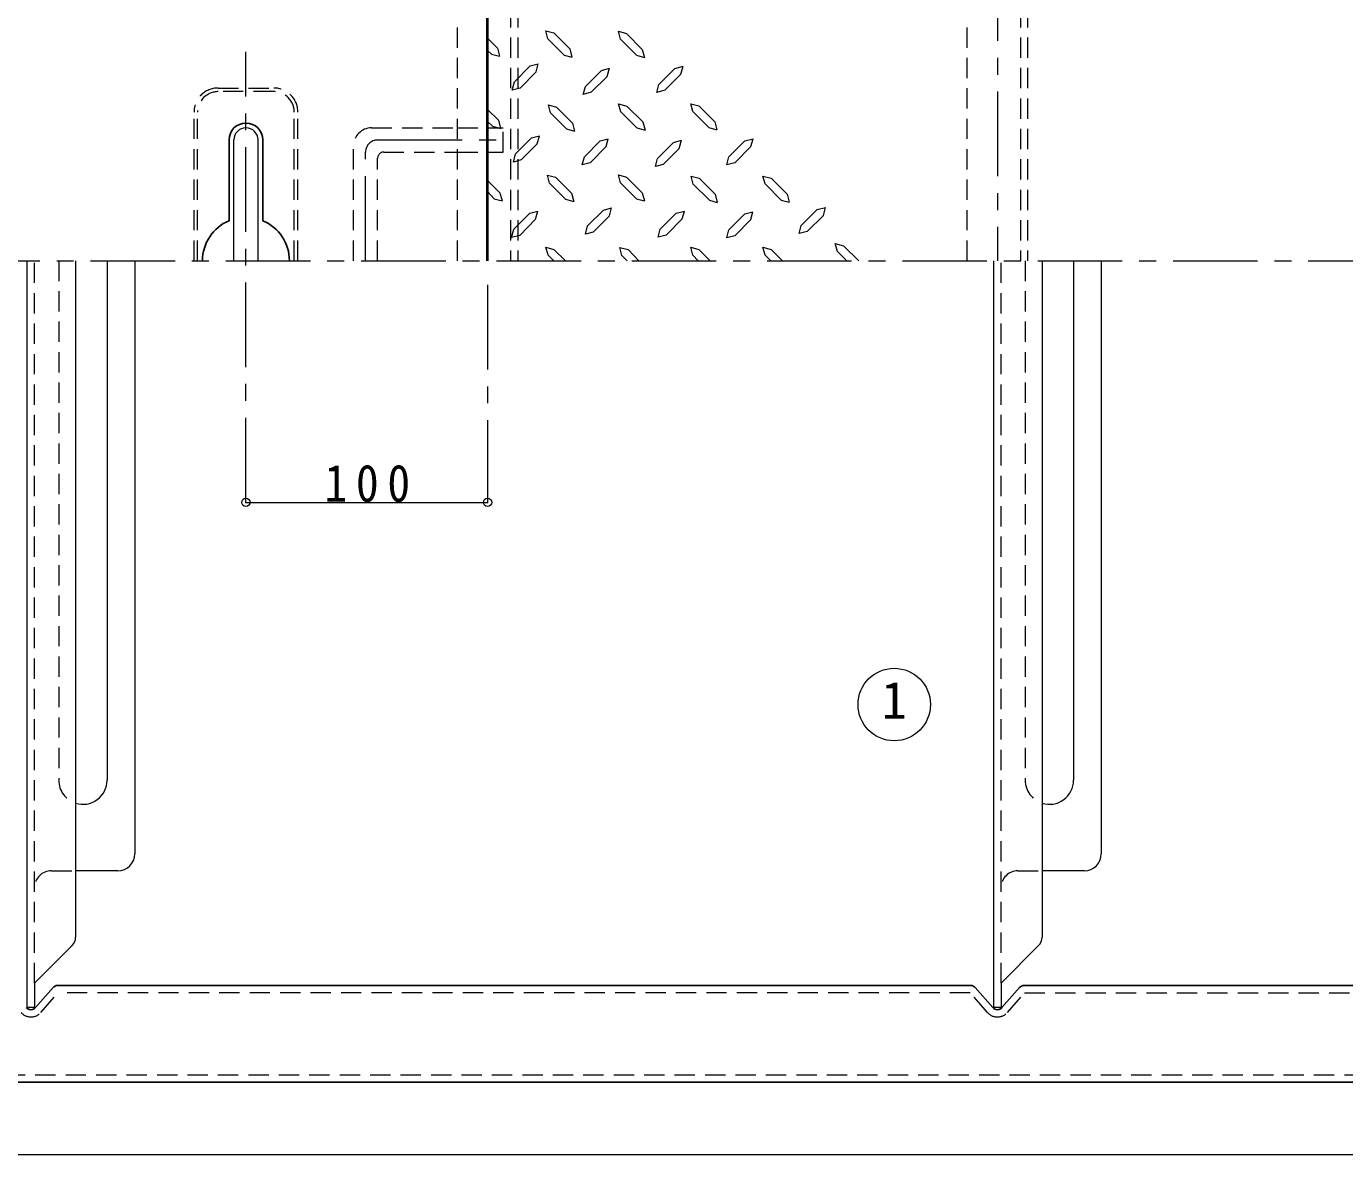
# Model space of a CAD drawing. Units: millimetres at full size, sheet at 1:7; details may follow other scales. Extents: x -1481 to 1354, y -996 to 971.
# Drawn here: x -665 to -119, y 61 to 528 of the extents above; entities that cross this region are included whole.
import ezdxf
from ezdxf.enums import TextEntityAlignment as Align

# ---------------------------------------------------------------- set-up
doc = ezdxf.new("R2010")
doc.units = ezdxf.units.MM
doc.header["$LTSCALE"] = 7
doc.header["$PDMODE"] = 32
doc.header["$PDSIZE"] = 3.5
doc.linetypes.add('CHAIN1', pattern=[8, 5, -1, 1, -1])
doc.linetypes.add('DASHED1', pattern=[1.8, 1.2, -0.6])
doc.layers.add('0-0____1', color=4, linetype='Continuous', lineweight=9)
doc.styles.add('ＭＳ ゴシック', font='')
doc.styles.get('ＭＳ ゴシック').set_extended_font_data('MS Gothic')

msp = doc.modelspace()

# ---------------------------------------------------------------- linework, layer by layer
at = {"layer": '0-0____1', "color": 1, "lineweight": 40}
msp.add_line((-474.042, 430.732), (-474.042, 764.732), dxfattribs=at)
at = {"layer": '0-0____1', "color": 7, "linetype": 'DASHED1', "lineweight": 18}
for p, q in [((-486.542, 430.732), (-486.542, 724.732)), ((-461.542, 724.732), (-461.542, 430.732)), ((-275.542, 430.732), (-275.542, 724.732)), ((-250.542, 724.732), (-250.542, 430.732)), ((-585.542, 502.232), (-562.542, 502.232)), ((-562.542, 500.732), (-585.542, 500.732)), ((-595.542, 430.732), (-595.542, 492.232)), ((-594.042, 430.732), (-594.042, 492.232)), ((-554.042, 430.732), (-554.042, 492.232)), ((-552.542, 430.732), (-552.542, 492.232)), ((-522.042, 485.732), (-486.542, 485.732)), ((-529.542, 430.732), (-529.542, 478.232)), ((-517.042, 475.732), (-486.542, 475.732)), ((-519.542, 430.732), (-519.542, 473.232)), ((-658.907, 119.605), (-651.78, 127.732)), ((-274.304, 127.732), (-651.78, 127.732)), ((-267.177, 119.605), (-274.304, 127.732)), ((-888.042, 93.732), (361.958, 93.732))]:
    msp.add_line(p, q, dxfattribs=at)
at = {"layer": '0-0____1', "linetype": 'DASHED1'}
for p, q in [((-464.542, 724.732), (-464.542, 430.732)), ((-253.542, 724.732), (-253.542, 430.732)), ((-486.542, 485.732), (-467.542, 485.732)), ((-467.542, 475.732), (-467.542, 485.732)), ((-486.542, 475.732), (-467.542, 475.732)), ((-661.542, 131.732), (-661.542, 430.732)), ((-651.542, 430.732), (-651.542, 215.732)), ((-261.542, 131.732), (-261.542, 430.732)), ((-251.542, 430.732), (-251.542, 215.732)), ((-654.542, 178.232), (-644.542, 178.232)), ((-254.542, 178.232), (-244.542, 178.232))]:
    msp.add_line(p, q, dxfattribs=at)
at = {"layer": '0-0____1', "linetype": 'CHAIN1'}
for p, q in [((-263.042, 724.732), (-263.042, 430.732)), ((-574.042, 330.732), (-574.042, 517.232)), ((-519.542, 480.732), (-467.542, 480.732)), ((-524.542, 430.732), (-524.542, 475.732)), ((-1086.376, 430.732), (631.958, 430.732)), ((-474.042, 420.732), (-474.042, 330.732))]:
    msp.add_line(p, q, dxfattribs=at)
at = {"layer": '0-0____1'}
for p, q in [((-449.945, 525.862), (-446.585, 525.022)), ((-449.105, 522.607), (-449.945, 525.862)), ((-439.97, 518.407), (-446.585, 525.022)), ((-419.915, 525.757), (-416.555, 524.812)), ((-419.075, 522.397), (-419.915, 525.757)), ((-410.045, 518.197), (-416.555, 524.812)), ((-469.895, 518.722), (-474.042, 522.869)), ((-469.895, 518.722), (-469.055, 515.362)), ((-442.385, 515.887), (-449.105, 522.607)), ((-439.97, 518.407), (-439.13, 515.047)), ((-412.46, 515.782), (-419.075, 522.397)), ((-472.415, 516.202), (-474.042, 517.829)), ((-472.415, 516.202), (-469.055, 515.362)), ((-442.385, 515.887), (-439.13, 515.047)), ((-412.46, 515.782), (-409.1, 514.837)), ((-410.045, 518.197), (-409.1, 514.837)), ((-456.455, 511.372), (-462.965, 504.757)), ((-453.935, 508.957), (-460.55, 502.237)), ((-456.455, 511.372), (-453.095, 512.212)), ((-453.935, 508.957), (-453.095, 512.212)), ((-426.95, 509.482), (-433.565, 502.867)), ((-426.95, 509.482), (-423.59, 510.427)), ((-424.535, 507.067), (-423.59, 510.427)), ((-396.5, 510.322), (-403.115, 503.707)), ((-396.5, 510.322), (-393.14, 511.267)), ((-394.085, 507.907), (-393.14, 511.267)), ((-463.91, 501.397), (-462.965, 504.757)), ((-460.55, 502.237), (-463.91, 501.397)), ((-424.535, 507.067), (-431.15, 500.452)), ((-469.58, 488.902), (-474.042, 493.364)), ((-448.895, 495.307), (-445.535, 494.362)), ((-448.055, 491.947), (-448.895, 495.307)), ((-441.335, 485.332), (-448.055, 491.947)), ((-438.92, 487.747), (-445.535, 494.362)), ((-419.81, 495.727), (-416.45, 494.782)), ((-418.865, 492.367), (-419.81, 495.727)), ((-412.25, 485.752), (-418.865, 492.367)), ((-409.835, 488.167), (-416.45, 494.782)), ((-389.99, 495.727), (-386.63, 494.887)), ((-389.15, 492.472), (-389.99, 495.727)), ((-382.43, 485.857), (-389.15, 492.472)), ((-380.015, 488.272), (-386.63, 494.887)), ((-471.995, 486.382), (-474.042, 488.429)), ((-471.995, 486.382), (-468.635, 485.542)), ((-469.58, 488.902), (-468.635, 485.542)), ((-438.92, 487.747), (-438.08, 484.387)), ((-412.25, 485.752), (-408.89, 484.807)), ((-409.835, 488.167), (-408.89, 484.807)), ((-382.43, 485.857), (-379.175, 484.912)), ((-380.015, 488.272), (-379.175, 484.912)), ((-455.93, 481.552), (-462.545, 474.937)), ((-455.93, 481.552), (-452.57, 482.497)), ((-453.515, 479.137), (-452.57, 482.497)), ((-441.335, 485.332), (-438.08, 484.387)), ((-427.475, 480.397), (-433.985, 473.782)), ((-427.475, 480.397), (-424.115, 481.237)), ((-424.955, 477.982), (-424.115, 481.237)), ((-397.13, 479.662), (-393.77, 480.607)), ((-394.715, 477.247), (-393.77, 480.607)), ((-367.52, 480.397), (-374.135, 473.782)), ((-367.52, 480.397), (-364.16, 481.237)), ((-365.105, 477.982), (-364.16, 481.237)), ((-463.385, 471.577), (-462.545, 474.937)), ((-453.515, 479.137), (-460.13, 472.522)), ((-424.955, 477.982), (-431.57, 471.262)), ((-397.13, 479.662), (-403.745, 473.047)), ((-394.715, 477.247), (-401.33, 470.632)), ((-365.105, 477.982), (-371.72, 471.262)), ((-460.13, 472.522), (-463.385, 471.577)), ((-434.93, 470.422), (-433.985, 473.782)), ((-431.57, 471.262), (-434.93, 470.422)), ((-404.585, 469.687), (-403.745, 473.047)), ((-401.33, 470.632), (-404.585, 469.687)), ((-374.975, 470.422), (-374.135, 473.782)), ((-371.72, 471.262), (-374.975, 470.422)), ((-468.95, 458.872), (-474.042, 463.964)), ((-449.315, 466.117), (-445.955, 465.277)), ((-448.37, 462.862), (-449.315, 466.117)), ((-439.34, 458.662), (-445.955, 465.277)), ((-419.915, 466.327), (-416.555, 465.382)), ((-419.075, 462.967), (-419.915, 466.327)), ((-410.045, 458.872), (-416.555, 465.382)), ((-389.78, 465.697), (-386.42, 464.857)), ((-388.94, 462.442), (-389.78, 465.697)), ((-379.805, 458.242), (-386.42, 464.857)), ((-350.09, 458.347), (-356.705, 464.962)), ((-471.365, 456.352), (-474.042, 459.412)), ((-468.95, 458.872), (-468.005, 455.512)), ((-441.755, 456.247), (-448.37, 462.862)), ((-439.34, 458.662), (-438.395, 455.302)), ((-412.46, 456.352), (-419.075, 462.967)), ((-410.045, 458.872), (-409.1, 455.512)), ((-382.22, 455.827), (-388.94, 462.442)), ((-352.505, 455.827), (-359.12, 462.547)), ((-350.09, 458.347), (-349.25, 454.987)), ((-471.365, 456.352), (-468.005, 455.512)), ((-441.755, 456.247), (-438.395, 455.302)), ((-412.46, 456.352), (-409.1, 455.512)), ((-382.22, 455.827), (-378.965, 454.882)), ((-379.805, 458.242), (-378.965, 454.882)), ((-352.505, 455.827), (-349.25, 454.987)), ((-456.56, 450.367), (-463.175, 443.752)), ((-454.145, 447.952), (-460.76, 441.232)), ((-456.56, 450.367), (-453.2, 451.207)), ((-454.145, 447.952), (-453.2, 451.207)), ((-426.11, 451.732), (-432.725, 445.117)), ((-423.59, 449.317), (-430.31, 442.597)), ((-426.11, 451.732), (-422.75, 452.572)), ((-423.59, 449.317), (-422.75, 452.572)), ((-395.975, 450.472), (-402.59, 443.857)), ((-393.56, 448.057), (-400.175, 441.337)), ((-395.975, 450.472), (-392.615, 451.312)), ((-393.56, 448.057), (-392.615, 451.312)), ((-367.625, 450.157), (-374.135, 443.542)), ((-367.625, 450.157), (-364.265, 450.997)), ((-365.105, 447.742), (-364.265, 450.997)), ((-337.595, 451.942), (-344.21, 445.327)), ((-335.075, 449.527), (-341.795, 442.807)), ((-337.595, 451.942), (-334.235, 452.782)), ((-335.075, 449.527), (-334.235, 452.782)), ((-464.12, 440.392), (-463.175, 443.752)), ((-433.565, 441.757), (-432.725, 445.117)), ((-430.31, 442.597), (-433.565, 441.757)), ((-345.05, 441.967), (-344.21, 445.327)), ((-341.795, 442.807), (-345.05, 441.967)), ((-460.76, 441.232), (-464.12, 440.392)), ((-320.434, 430.732), (-326.78, 436.927)), ((-449.945, 436.402), (-446.585, 435.457)), ((-449, 433.042), (-449.945, 436.402)), ((-446.69, 430.732), (-449, 433.042)), ((-441.86, 430.732), (-446.585, 435.457)), ((-419.285, 436.192), (-415.925, 435.352)), ((-418.445, 432.937), (-419.285, 436.192)), ((-416.24, 430.732), (-418.445, 432.937)), ((-411.483, 430.732), (-415.925, 435.352)), ((-389.99, 436.402), (-386.63, 435.457)), ((-389.15, 433.042), (-389.99, 436.402)), ((-386.84, 430.732), (-389.15, 433.042)), ((-381.905, 430.732), (-386.63, 435.457)), ((-351.98, 430.732), (-356.705, 435.457)), ((-325.415, 430.732), (-329.195, 434.512)), ((-631.542, 430.732), (-631.542, 215.732)), ((-620.042, 430.732), (-620.042, 185.232)), ((-231.542, 430.732), (-231.542, 215.732)), ((-220.042, 430.732), (-220.042, 185.232)), ((-574.042, 330.732), (-474.042, 330.732)), ((-627.042, 178.232), (-644.542, 178.232)), ((-227.042, 178.232), (-244.542, 178.232))]:
    msp.add_line(p, q, dxfattribs=at)
at = {"layer": '0-0____1', "color": 5, "lineweight": 25}
for p, q in [((-581.042, 447.315), (-581.042, 480.732)), ((-567.042, 447.315), (-567.042, 480.732)), ((-661.163, 121.583), (-653.886, 129.88)), ((-274.078, 130.732), (-652.007, 130.732)), ((-264.922, 121.583), (-272.198, 129.88)), ((-261.163, 121.583), (-253.886, 129.88)), ((-252.007, 130.732), (125.922, 130.732)), ((-888.042, 90.732), (361.958, 90.732))]:
    msp.add_line(p, q, dxfattribs=at)
at = {"layer": '0-0____1', "color": 7, "lineweight": 18}
for p, q in [((-579.042, 430.732), (-579.042, 480.732)), ((-569.042, 430.732), (-569.042, 480.732)), ((-664.542, 121.732), (-664.542, 430.732)), ((-644.542, 430.732), (-644.542, 150.803)), ((-264.542, 121.732), (-264.542, 430.732)), ((-244.542, 430.732), (-244.542, 150.803)), ((-646.007, 147.267), (-661.542, 131.732)), ((-246.007, 147.267), (-261.542, 131.732)), ((-661.542, 131.732), (-661.542, 121.732)), ((-261.542, 131.732), (-261.542, 121.732)), ((-664.542, 121.732), (-661.542, 121.732)), ((-264.542, 121.732), (-261.542, 121.732)), ((-918.042, 60.732), (391.958, 60.732))]:
    msp.add_line(p, q, dxfattribs=at)
at = {"layer": '0-0____1'}
for points in [[(-394.085, 507.907), (-400.7, 501.292), (-403.955, 500.347), (-403.115, 503.707)], [(-431.15, 500.452), (-434.51, 499.612), (-433.565, 502.867)], [(-359.12, 462.547), (-360.065, 465.802), (-356.705, 464.962)], [(-365.105, 447.742), (-371.72, 441.022), (-375.08, 440.182), (-374.135, 443.542)], [(-400.175, 441.337), (-403.43, 440.497), (-402.59, 443.857)], [(-329.195, 434.512), (-330.14, 437.872), (-326.78, 436.927)], [(-356.81, 430.732), (-359.12, 433.042), (-360.065, 436.297), (-356.705, 435.457)]]:
    msp.add_lwpolyline(points, dxfattribs=at)
at = {"layer": '0-0____1', "color": 7, "linetype": 'DASHED1', "lineweight": 18}
msp.add_lwpolyline([(-258.907, 119.605), (-251.78, 127.732), (125.696, 127.732)], dxfattribs=at)
at = {"layer": '0-0____1', "color": 7, "lineweight": 18}
msp.add_circle((-305.74, 247.038), 15, dxfattribs=at)
at = {"layer": '0-0____1', "color": 7, "linetype": 'DASHED1', "lineweight": 18}
for centre, radius, start, end in [((-585.542, 492.232), 10, 90, 180), ((-562.542, 492.232), 10, 0, 90), ((-585.542, 492.232), 8.5, 90, 180), ((-562.542, 492.232), 8.5, 0, 90), ((-522.042, 478.232), 7.5, 90, 180), ((-517.042, 473.232), 2.5, 90, 180), ((-663.042, 123.232), 5.5, 221.25117, 318.74883), ((-263.042, 123.232), 5.5, 221.25117, 318.74883)]:
    msp.add_arc(centre, radius, start, end, dxfattribs=at)
at = {"layer": '0-0____1', "color": 5, "lineweight": 25}
for centre, radius, start, end in [((-574.042, 480.732), 7, 0, 180), ((-574.042, 430.732), 18, 112.88538, 180), ((-574.042, 430.732), 18, 0, 67.11462), ((-652.007, 128.232), 2.5, 90, 138.74883), ((-274.078, 128.232), 2.5, 41.25117, 90), ((-252.007, 128.232), 2.5, 90, 138.74883), ((-663.042, 123.232), 2.5, 221.25117, 318.74883), ((-263.042, 123.232), 2.5, 221.25117, 318.74883)]:
    msp.add_arc(centre, radius, start, end, dxfattribs=at)
at = {"layer": '0-0____1', "color": 7, "lineweight": 18}
for centre, start, end in [((-574.042, 480.732), 0, 180), ((-649.542, 150.803), 315, 0), ((-249.542, 150.803), 315, 0)]:
    msp.add_arc(centre, 5, start, end, dxfattribs=at)
at = {"layer": '0-0____1', "linetype": 'CHAIN1'}
msp.add_arc((-519.542, 475.732), 5, 90, 180, dxfattribs=at)
at = {"layer": '0-0____1', "linetype": 'DASHED1'}
for centre, radius, start, end in [((-641.542, 215.732), 10, 180, 252.5424), ((-241.542, 215.732), 10, 180, 252.5424), ((-654.542, 171.232), 7, 90, 180), ((-254.542, 171.232), 7, 90, 180)]:
    msp.add_arc(centre, radius, start, end, dxfattribs=at)
at = {"layer": '0-0____1'}
for centre, radius, start in [((-641.542, 215.732), 10, 252.5424), ((-241.542, 215.732), 10, 252.5424), ((-627.042, 185.232), 7, 270), ((-227.042, 185.232), 7, 270)]:
    msp.add_arc(centre, radius, start, 0, dxfattribs=at)
for p in [(-574.042, 330.732), (-474.042, 330.732)]:
    msp.add_point(p, dxfattribs=at)

# ---------------------------------------------------------------- texts
at = {"layer": '0-0____1', "color": 7, "style": 'ＭＳ ゴシック'}
msp.add_text('1', height=15.4, dxfattribs=at).set_placement((-310.99, 236.538), align=Align.BOTTOM_LEFT)
at = {"layer": '0-0____1', "color": 7, "insert": (-541.542, 330.732), "char_height": 15.4, "attachment_point": 7, "style": 'ＭＳ ゴシック'}
msp.add_mtext('\\T1.38;\\W0.9;100', dxfattribs=at)

doc.saveas('drawing.dxf')
